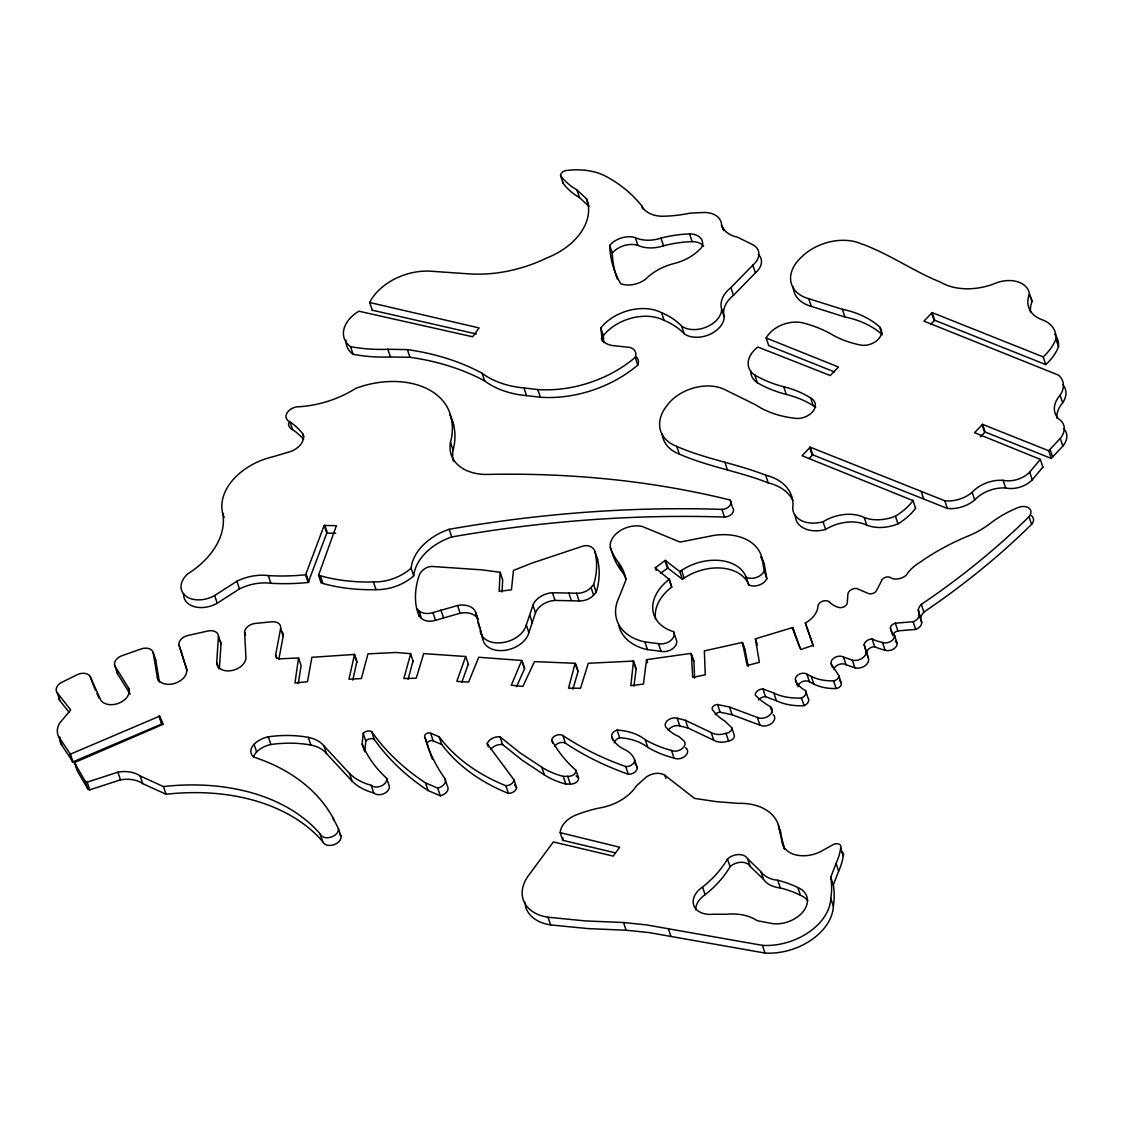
<?xml version="1.0" encoding="UTF-8"?>
<svg xmlns="http://www.w3.org/2000/svg" width="1123" height="1123" viewBox="0 0 1123 1123"><rect width="100%" height="100%" fill="white"/><g stroke="black" fill="none" stroke-linecap="round" stroke-linejoin="round"><path stroke-width="1.5" d="M602.377 341.294L600.805 327.958A40.989 28.272 -18.5 0 1 661.531 312.685L664.1 320.378A87.622 60.431 -18.5 0 1 684.202 333.812A23.274 16.059 -18.5 0 0 709.062 334.696A23.274 16.059 -18.5 0 0 724.251 316.967A29.1 20.06 -18.5 0 1 733.487 295.307L755.414 272.847L752.845 265.154A19.723 13.602 -18.5 0 0 752.424 244.547L737.699 237.262A32.076 22.123 -18.5 0 1 721.598 225.091A22.853 15.764 -18.5 0 0 702.226 212.542L689.733 213.188A102.46 70.665 -18.5 0 1 664.788 216.192A29.788 20.537 -18.5 0 1 641.668 205.776A189.113 130.408 -18.5 0 0 605.887 176.297A63.8 44.008 -18.5 0 0 565.557 170.612A5.994 4.141 -18.5 0 0 560.531 175.609A91.033 62.776 -18.5 0 0 576.843 189.857L586.445 198.757A60.586 41.776 -18.5 0 1 547.027 257.855A113.142 78.02 -18.5 0 1 468.403 273.83L432.327 271.317A51.096 35.234 -18.5 0 0 369.664 302.494L479.072 327.916L472.699 336.788L358.939 311.211L357.128 312.334A31.949 22.025 -18.5 0 0 350.516 346.628L353.085 354.307A145.443 100.298 -18.5 0 0 390.439 356.974L409.951 357.282A249.32 171.931 -18.5 0 1 484.659 380.95A96.017 66.215 -18.5 0 0 526.519 395.633L540.388 397.247A100.663 69.429 -18.5 0 0 637.766 365.087A12.844 8.858 -18.5 0 0 637.26 358.195M372.232 310.187L476.405 333.994M500.128 572.309L499.117 591.344L511.456 589.814L513.464 570.414L531.74 563.17L582.163 546.368A8.577 5.91 -18.5 0 1 589.182 546.087A13.785 9.503 -18.5 0 1 595.05 552.011L597.618 559.703A115.234 79.466 -18.5 0 1 596.187 592.326L593.618 595.148A13.785 9.503 -18.5 0 1 579.117 600.917L555.001 600.426A18.207 12.564 -18.5 0 0 535.489 612.863L528.877 632.642A23.962 16.522 -18.5 0 1 504.971 650.329A23.962 16.522 -18.5 0 1 482.792 638.861L475.857 612.863A18.207 12.564 -18.5 0 0 457.538 605.536L432.973 612.596A13.785 9.503 -18.5 0 1 418.907 610.687L416.633 608.512A115.192 79.438 -18.5 0 1 419.09 575.748A13.799 9.517 -18.5 0 1 425.743 568.126A8.549 5.896 -18.5 0 1 432.846 566.511L482.076 569.866L500.128 572.309L502.697 579.987L501.981 591.961M218.746 668.69L216.697 662.542L218.452 636.151A10.121 6.977 -18.5 0 0 208.022 630.972L187.836 635.492A10.121 6.977 -18.5 0 0 179.006 645.023L186.6 669.252A15.231 10.5 -18.5 0 1 174.36 683.5A15.231 10.5 -18.5 0 1 157.346 677.674L153.163 652.463A10.107 6.977 -18.5 0 0 141.231 648.912L121.705 655.818A10.121 6.977 -18.5 0 0 114.939 666.009L117.508 673.702L130.156 694.126M219.378 668.578L221.02 643.844L218.452 636.151M363.22 733.333L365.789 741.026L364.722 751.792L362.153 744.114L363.22 733.333A5.671 3.916 -18.5 0 1 371.629 731.592A347.33 239.522 -18.5 0 0 425.533 782.899L437.717 788.093L440.286 795.786A8.563 5.91 -18.5 0 0 447.305 785.988L444.736 778.309A272.257 187.752 -18.5 0 1 424.985 737.404A3.79 2.611 -18.5 0 1 425.94 733.937A3.79 2.611 -18.5 0 1 430.586 733.165L439.135 736.772A241.487 166.527 -18.5 0 0 505.883 785.735L508.452 793.428A6.906 4.759 -18.5 0 0 516.622 787.644L514.053 779.952L487.2 743.721A9.728 6.71 -18.5 0 1 500.044 736.87L519.977 752.761L541.805 767.206A92.549 63.814 -18.5 0 0 563.213 776.358L567.719 776.33A6.261 4.324 -18.5 0 0 576.001 770.364A207.797 143.295 -18.5 0 1 551.73 740.043A6.64 4.576 -18.5 0 1 556.096 735.383A6.64 4.576 -18.5 0 1 562.834 735.481A377.833 260.564 -18.5 0 0 625.722 766.56L628.29 774.238A7.005 4.829 -18.5 0 0 637.246 767.837L634.635 759.822A33.985 23.443 -18.5 0 0 625.244 749.813A42.814 29.521 -18.5 0 1 611.867 737.081A6.906 4.759 -18.5 0 1 617.117 730.062A58.536 40.372 -18.5 0 1 645.248 739.692A125.86 86.794 -18.5 0 0 671.47 750.417A8.394 5.783 -18.5 0 0 682.63 748.325A8.394 5.783 -18.5 0 0 683.051 740.127L678.994 736.562A48.163 33.213 -18.5 0 1 667.174 728.448A8.001 5.517 -18.5 0 1 667.02 720.98A8.001 5.517 -18.5 0 1 677.197 718.229L685.493 720.348L711.21 732.561A15.876 10.949 -18.5 0 0 725.991 733.305A5.517 3.804 -18.5 0 0 731.761 727.732L724.854 721.05A66.748 46.029 -18.5 0 1 714.396 712.263L712.347 709.483A4.548 3.13 -18.5 0 1 713.33 706.17A4.548 3.13 -18.5 0 1 717.569 704.528L729.515 707.041L757.379 717.471A9.11 6.275 -18.5 0 0 769.381 715.435A9.11 6.275 -18.5 0 0 770.308 706.564A100.803 69.514 -18.5 0 1 755.246 695.067A6.513 4.492 -18.5 0 1 762.924 688.946L773.817 693.031A55.28 38.112 -18.5 0 0 801.499 697.973L804.082 705.665A55.28 38.112 -18.5 0 1 776.386 700.71L765.507 696.639A6.513 4.492 -18.5 0 0 758.657 699.966M216.697 662.542A15.048 10.374 -18.5 0 0 231.184 670.656A15.048 10.374 -18.5 0 0 245.965 657.881L244.575 632.038A10.121 6.977 -18.5 0 1 255.146 623.447L271.948 621.777A10.121 6.977 -18.5 0 1 280.624 628.473L275.626 655.018A7.37 5.082 -18.5 0 0 279.122 658.864L298.536 657.952L294.956 682.981L307.491 681.675L311.885 657.306L354.559 654.428L348.93 679.233L361.367 678.559L367.979 653.867L395.9 652.477L410.709 653.67L403.873 678.531L416.226 678.208L423.722 653.614L465.666 656.506L456.822 681.366L468.614 682.082L478.749 657.25L521.718 660.478L511.302 685.227L522.897 686.406L534.464 661.601L575.116 663.3L568.505 688.16L580.521 688.245L588.312 663.244L633.484 661.082L630.859 685.662L643.423 684.089L646.553 659.664L690.856 653.389L693.958 661.363L694.59 678.11M633.948 686.153L636.137 668.999L633.569 661.307M362.153 744.114A190.559 131.419 -18.5 0 0 386.677 778.281A8.731 6.022 -18.5 0 1 381.399 785.932A8.731 6.022 -18.5 0 1 371.208 785.286A66.734 46.015 -18.5 0 1 349.506 773.452L323.929 745.84A37.031 25.534 -18.5 0 0 308.278 737.362A102.895 70.96 -18.5 0 0 268.327 736.814A20.579 14.192 -18.5 0 0 254.065 744.296A13.967 9.63 -18.5 0 0 254.149 757.197A215.434 148.559 -18.5 0 1 332.703 817.333L338.472 828.662L341.055 836.354A9.588 6.612 -18.5 0 1 333.236 844.945A9.588 6.612 -18.5 0 1 322.68 841.548A200.82 138.494 -18.5 0 0 166.036 794.256L142.761 783.672A29.521 20.354 -18.5 0 0 120.484 779.839L89.77 789.848A3.79 2.611 -18.5 0 1 87.636 788.655L77.122 770.56L74.595 762.517L163.298 724.223L159.536 716.179L70.398 754.179L59.182 737.474A24.79 17.098 -18.5 0 1 59.519 723.296L70.707 709.947L57.217 692.793A10.121 6.977 -18.5 0 1 61.807 682.293L77.192 674.684A10.107 6.977 -18.5 0 1 90.233 676.481L100.537 699.755A15.231 10.5 -18.5 0 0 119.347 702.984A15.231 10.5 -18.5 0 0 128.485 687.894L114.939 666.009M298.227 683.739L301.118 665.644L298.536 657.952M278.827 659.398L283.193 636.151L280.624 628.473M352.79 680.103L356.763 661.98M572.912 689.143L578.078 671.386L575.116 663.3M408.07 679.373L412.969 661.208M795.323 515.303A27.12 18.698 -18.5 0 0 825.63 529.452A35.262 24.313 -18.5 0 1 866.774 525.171A34.743 23.962 -18.5 0 0 897.993 523.851A54.002 37.241 -18.5 0 0 915.582 508.312L915.456 507.821M480.223 631.168A23.962 16.522 -18.5 0 0 502.402 642.637A23.962 16.522 -18.5 0 0 526.308 624.95L532.92 605.171A18.207 12.564 -18.5 0 1 552.418 592.733L576.534 593.225A13.785 9.503 -18.5 0 0 591.049 587.469L593.618 584.634A115.234 79.466 -18.5 0 0 595.05 552.011M289.959 421.869A93.251 64.306 -18.5 0 1 302.845 433.941A17.814 12.283 -18.5 0 1 290.253 451.628L273.591 456.584A58.087 40.063 -18.5 0 0 222.621 512.944A79.031 54.508 -18.5 0 1 187.709 573.923A23.246 16.031 -18.5 0 0 185.562 595.892A23.246 16.031 -18.5 0 0 214.661 595.527L236.911 581.209A41.116 28.356 -18.5 0 1 268.327 575.608A188.875 130.254 -18.5 0 0 305.624 574.779L324.196 525.48L336.395 525.676L318.553 575.257L321.122 582.949L322.933 583.469A163.088 112.468 -18.5 0 0 376.008 589.631A40.26 27.766 -18.5 0 0 413.699 575.846A50.998 35.164 -18.5 0 1 451.741 536.976A1013.55 698.955 -18.5 0 1 724.517 517.071A7.777 5.362 -18.5 0 0 732.07 513.688A7.777 5.362 -18.5 0 0 732.659 507.708L730.09 500.016A833.813 575.018 -18.5 0 0 488.056 474.411A48.149 33.213 -18.5 0 1 450.491 442.35A93.939 64.783 -18.5 0 0 451.067 417.503A77.74 53.609 -18.5 0 0 355.794 388.347A85.334 58.845 -18.5 0 1 296.416 406.877A11.062 7.636 -18.5 0 0 286.547 413.854A11.062 7.636 -18.5 0 0 289.959 421.869L292.527 429.562A93.251 64.306 -18.5 0 1 303.631 439.402M183.653 595.695A23.246 16.031 -18.5 0 0 217.23 603.219L239.48 588.901A41.116 28.356 -18.5 0 1 270.896 583.286A188.875 130.254 -18.5 0 0 308.193 582.472L326.779 533.172L335.665 533.228M461.82 682.349L468.235 664.198M764.988 953.062A54.115 37.326 -18.5 0 0 833.378 906.107L830.795 898.414A128.359 88.52 -18.5 0 0 830.753 877.274L836.059 863.433A85.053 58.649 -18.5 0 0 840.664 848.23A5.559 3.832 -18.5 0 0 839.12 844.159A5.559 3.832 -18.5 0 0 833.013 844.693L821.18 851.318A28.061 19.344 -18.5 0 1 782.31 842.812L778.407 825.068A52.023 35.866 -18.5 0 0 738.106 803.366L715.969 801.597L694.533 798.383L664.83 775.263A13.813 9.531 -18.5 0 0 645.107 778.071L636.46 785.861A42.534 29.324 -18.5 0 1 600.075 807.872A99.063 68.321 -18.5 0 0 574.274 815.719A23.457 16.171 -18.5 0 0 560.195 832.648L562.777 840.341L615.362 852.862M833.378 906.107A128.359 88.52 -18.5 0 0 833.322 884.966L838.642 871.125A85.053 58.649 -18.5 0 0 843.247 855.908L840.664 848.23M808.967 458.493L812.799 454.871L947.363 508.452A27.008 18.628 -18.5 0 0 974.722 499.96A29.156 20.116 -18.5 0 1 1005.675 488A22.249 15.343 -18.5 0 0 1032.262 479.816L1042.902 467.07M516.552 686.644L524.595 668.592L521.718 660.478M618.871 625.708A55.953 38.589 -18.5 0 0 647.48 649.599L661.054 651.34A10.949 7.552 -18.5 0 0 673.112 648.364A10.949 7.552 -18.5 0 0 676.116 639.31L673.547 631.617A46.254 31.893 -18.5 0 1 669.154 579.398L655.186 567.915L665.237 560.391L679.836 571.607L682.405 579.286L684.132 578.092A43.264 29.83 -18.5 0 1 748.76 584.901A11.441 7.889 -18.5 0 0 766.841 578.71L764.468 565.529L761.899 557.836A51.251 35.346 -18.5 0 0 713.456 535.474L680.159 542.086L642.188 526.462A22.249 15.343 -18.5 0 0 619.671 531.025A22.249 15.343 -18.5 0 0 610.351 547.533L612.933 555.225A117.115 80.772 -18.5 0 0 621.244 570.596A79.045 54.508 -18.5 0 1 626.199 579.257M655.65 619.25A46.254 31.893 -18.5 0 1 671.722 587.076L669.238 578.85M783.728 386.747A110.714 76.35 -18.5 0 1 810.708 398.061A15.062 10.388 -18.5 0 1 813.529 410.555A15.062 10.388 -18.5 0 1 796.923 418.458A101.786 70.202 -18.5 0 1 755.751 404.884L725.879 390.144A38.758 26.727 -18.5 0 0 667.329 405.108A44.022 30.363 -18.5 0 0 676.762 446.407C705.398 458.998 736.618 463.701 765.647 475.169A55.195 38.07 -18.5 0 1 793.02 505.027A27.12 18.698 -18.5 0 0 823.061 521.774A35.262 24.313 -18.5 0 1 864.205 517.492A34.743 23.962 -18.5 0 0 895.424 516.159A54.002 37.241 -18.5 0 0 913.013 500.619L802.047 455.727L810.23 447.193L944.794 500.76A27.008 18.628 -18.5 0 0 972.153 492.267A29.156 20.116 -18.5 0 1 1003.106 480.321A22.249 15.343 -18.5 0 0 1029.693 472.123L1040.333 459.377L974.553 432.65L982.611 424.368L1048.714 450.744L1051.282 458.437L1062.849 446.056A22.263 15.357 -18.5 0 0 1065.18 430.46M1056.546 336.914A34.743 23.962 -18.5 0 1 1058.512 346.698A53.988 37.227 -18.5 0 1 1045.738 364.596L1043.169 356.903L932.174 312.615L923.99 321.15L1058.582 375.166A26.994 18.614 -18.5 0 1 1060.112 395.198A29.184 20.13 -18.5 0 0 1058.708 418.949A22.263 15.357 -18.5 0 1 1060.28 438.363L1062.849 446.056M930.911 323.915L934.743 320.294L1045.738 364.596M980.295 436.833L985.18 432.046L1051.282 458.437M1048.714 450.744L1060.28 438.363M661.531 312.685A87.622 60.431 -18.5 0 1 681.619 326.119A23.274 16.059 -18.5 0 0 706.493 327.004A23.274 16.059 -18.5 0 0 721.682 309.274A29.1 20.06 -18.5 0 1 730.919 287.614L752.845 265.154M660.633 573.123L667.806 568.07L682.405 579.286M679.836 571.607L681.563 570.4A43.264 29.83 -18.5 0 1 746.191 577.208A11.441 7.889 -18.5 0 0 764.272 571.031L761.899 557.836M59.182 737.474L61.751 745.153L72.967 761.871L162.105 723.872L159.536 716.179M74.539 762.868L85.053 780.962A3.79 2.611 -18.5 0 0 87.201 782.155L117.915 772.161A29.521 20.354 -18.5 0 1 140.193 775.979L163.453 786.563A200.82 138.494 -18.5 0 1 320.111 833.87A9.588 6.612 -18.5 0 0 330.667 837.267A9.588 6.612 -18.5 0 0 338.472 828.662M416.633 608.512L419.216 616.204L421.476 618.38A13.785 9.503 -18.5 0 0 435.542 620.289L460.107 613.228A18.207 12.564 -18.5 0 1 477.808 618.97M691.389 653.67L692.709 677.422L705.258 674.783L704.36 650.877L742.415 642.426L747.118 665.476L759.387 662.359L755.372 638.833L792.67 627.56L800.741 649.543L813.08 645.346L805.345 623.012A24.776 17.084 -18.5 0 0 818.007 605.887A6.345 4.366 -18.5 0 1 822.962 601.086A6.345 4.366 -18.5 0 1 829.616 602.293M892.953 635.786L890.385 628.108A5.797 4.001 -18.5 0 1 895.34 623.195L913.153 621.735A8.366 5.769 -18.5 0 0 919.133 614.674L918.305 609.901A12.957 8.928 -18.5 0 1 921.295 604.385A633.218 436.679 -18.5 0 0 1029.005 516.706A9.967 6.864 -18.5 0 0 1029.412 508.48A9.967 6.864 -18.5 0 0 1018.968 507.245L1018.336 507.47A86.401 59.589 -18.5 0 0 990.233 523.416A69.71 48.078 -18.5 0 1 968.293 535.966A178.487 123.081 -18.5 0 0 919.863 562.384A37.438 25.815 -18.5 0 0 906.022 575.481A11.735 8.086 -18.5 0 1 891.437 578.233A5.629 3.888 -18.5 0 0 885.542 577.292A5.629 3.888 -18.5 0 0 881.218 581.503L876.852 589.842A5.573 3.846 -18.5 0 1 873.034 593.365A5.573 3.846 -18.5 0 1 867.7 593.225L856.624 588.452A6.696 4.618 -18.5 0 0 847.893 594.123L847.219 603.36A5.812 4.015 -18.5 0 1 838.137 607.262A29.324 20.228 -18.5 0 1 829.63 602.293M893.066 634.972A5.797 4.001 -18.5 0 1 897.909 630.873L915.736 629.427A8.366 5.769 -18.5 0 0 921.716 622.353L918.305 609.901M500.044 736.87L502.613 744.563L522.546 760.453L544.374 774.898A92.549 63.814 -18.5 0 0 565.781 784.051L570.302 784.022A6.261 4.324 -18.5 0 0 578.57 778.057L576.001 770.364M350.516 346.628A145.443 100.298 -18.5 0 0 387.856 349.281L407.368 349.59A249.32 171.931 -18.5 0 1 482.09 373.257A96.017 66.215 -18.5 0 0 523.936 387.94L537.805 389.555A100.663 69.429 -18.5 0 0 635.197 357.395L637.766 365.087M830.795 898.414A54.115 37.326 -18.5 0 1 762.419 945.369L646.301 924.875L623.532 922.53L585.35 920.916L548.01 917.224A43.909 30.279 -18.5 0 1 528.484 875.589L553.372 841.941L613.2 856.091L619.699 847.247L560.195 832.648M762.405 945.369L764.988 953.062L648.869 932.553L626.115 930.223L587.919 928.595L550.593 924.917A43.909 30.279 -18.5 0 1 525.367 905.938M610.351 547.533A117.115 80.772 -18.5 0 0 618.675 562.904A79.045 54.508 -18.5 0 1 625.974 579.889L617.018 602.265A55.953 38.589 -18.5 0 0 644.911 641.921L658.471 643.647A10.949 7.552 -18.5 0 0 670.543 640.672A10.949 7.552 -18.5 0 0 673.547 631.617M715.239 714.663A4.548 3.13 -18.5 0 1 720.152 712.207L732.084 714.733L759.948 725.163A9.11 6.275 -18.5 0 0 771.74 723.296A9.11 6.275 -18.5 0 0 773.228 714.537M668.283 730.483A8.001 5.517 -18.5 0 1 679.78 725.921L688.062 728.041L713.779 740.254A15.876 10.949 -18.5 0 0 728.56 740.998A5.517 3.804 -18.5 0 0 734.33 735.425L731.761 727.732M793.147 286.716A38.758 26.727 -18.5 0 0 811.311 306.397L844.931 316.995A101.8 70.202 -18.5 0 1 882.299 334.766L879.73 327.074A101.8 70.202 -18.5 0 0 842.362 309.302L808.728 298.704A38.758 26.727 -18.5 0 1 801.204 257.364A44.022 30.363 -18.5 0 1 860.569 243.537C888.672 253.405 912.971 271.134 940.541 282.154A55.181 38.056 -18.5 0 0 993.097 284.203A27.106 18.698 -18.5 0 1 1029.468 293.959A35.276 24.327 -18.5 0 0 1043.07 320.097A34.743 23.962 -18.5 0 1 1055.929 339.02L1058.512 346.698M662.219 433.787A44.022 30.363 -18.5 0 0 679.331 454.085C707.967 466.691 739.187 471.393 768.216 482.862A55.195 38.07 -18.5 0 1 792.782 500.367M318.553 575.257L320.364 575.776A163.088 112.468 -18.5 0 0 373.44 581.939A40.26 27.766 -18.5 0 0 411.13 568.154A50.998 35.164 -18.5 0 1 449.158 529.298A1013.55 698.955 -18.5 0 1 721.949 509.393A7.777 5.362 -18.5 0 0 729.501 506.01A7.777 5.362 -18.5 0 0 730.09 500.016M832.227 666.978L831.202 663.904A7.44 5.124 -18.5 0 1 834.838 657.488A7.44 5.124 -18.5 0 1 843.499 657.053L852.329 660.127A9.363 6.457 -18.5 0 0 862.632 657.966A9.363 6.457 -18.5 0 0 865.749 650.273L864.149 644.63A6.794 4.689 -18.5 0 1 872.122 639.001A54.859 37.831 -18.5 0 0 882.496 642.482A7.805 5.376 -18.5 0 0 890.806 641.401A7.805 5.376 -18.5 0 0 894.526 635.365A25.955 17.898 -18.5 0 1 890.385 628.108M833.813 669.154A7.44 5.124 -18.5 0 1 838.979 664.465A7.44 5.124 -18.5 0 1 846.068 664.746L854.898 667.82A9.363 6.457 -18.5 0 0 865.201 665.658A9.363 6.457 -18.5 0 0 868.318 657.966L864.149 644.63M834.501 371.924L768.736 345.659L766.153 337.981L838.474 367.01L830.29 375.559L757.857 347.021A26.896 18.558 -18.5 0 0 754.754 375.04L757.337 382.732A138.171 95.287 -18.5 0 0 786.311 394.44A110.714 76.35 -18.5 0 1 813.277 405.754A15.062 10.388 -18.5 0 1 815.733 407.523M432.509 759.359A272.257 187.752 -18.5 0 1 427.554 745.082A3.79 2.611 -18.5 0 1 428.509 741.615A3.79 2.611 -18.5 0 1 433.155 740.843L441.704 744.465A241.487 166.527 -18.5 0 0 508.452 793.428M371.629 731.592L374.198 739.285A347.33 239.522 -18.5 0 0 428.102 790.578L440.286 795.786M797.162 685.17L795.617 680.552A6.766 4.66 -18.5 0 1 798.776 674.446A6.766 4.66 -18.5 0 1 806.918 674.179L811.269 676.397A46.633 32.16 -18.5 0 0 833.561 680.833A5.292 3.65 -18.5 0 0 838.783 675.611L831.202 663.904M797.92 686.715A6.766 4.66 -18.5 0 1 802.341 681.647A6.766 4.66 -18.5 0 1 809.501 681.872L813.838 684.075A46.633 32.16 -18.5 0 0 836.13 688.525A5.292 3.65 -18.5 0 0 841.366 683.289L838.783 675.611M560.531 175.609L563.1 183.302A91.033 62.776 -18.5 0 0 579.412 197.55L589.028 206.45L586.445 198.757M799.829 647.774L792.234 627.56M797.863 887.563A26.264 18.108 -18.5 0 1 804.222 910.107A26.264 18.108 -18.5 0 1 773.298 923.724L757.239 920.706A47.77 32.932 -18.5 0 0 726.314 914.29L713.316 914.234A22.502 15.511 -18.5 0 1 693.902 905.742A22.502 15.511 -18.5 0 1 702.549 887.044A100.747 69.486 -18.5 0 0 727.493 858.997A12.353 8.521 -18.5 0 1 747.581 858.716L760.889 871.602A30.433 20.986 -18.5 0 0 777.776 880.25A120.442 83.06 -18.5 0 1 797.863 887.563L800.432 895.256A26.264 18.108 -18.5 0 1 807.732 900.843M747.581 858.716L750.15 866.409L763.472 879.295A30.433 20.986 -18.5 0 0 780.345 887.942A120.442 83.06 -18.5 0 1 800.432 895.256M253.573 757.295A13.967 9.63 -18.5 0 1 256.634 751.975A20.579 14.192 -18.5 0 1 270.896 744.507A102.895 70.96 -18.5 0 1 310.846 745.054A37.031 25.534 -18.5 0 1 326.498 753.533L352.075 781.145A66.734 46.015 -18.5 0 0 373.777 792.964A8.731 6.022 -18.5 0 0 383.968 793.624A8.731 6.022 -18.5 0 0 389.246 785.974L386.677 778.281M748.269 666.5L745.139 650.301L741.98 642.384M57.217 692.793L59.786 700.485L69.135 712.361M514.559 784.851L516.622 787.644M693.958 661.363L691.375 654.934M839.639 680.285L841.366 683.289M339.609 833.519L341.055 836.354M93.49 685.718L95.553 690.378M96.929 693.481L98.992 698.127M636.137 668.999L633.105 660.97M813.515 646.469L805.345 623.012M1029.468 293.959L1032.037 301.652A35.276 24.327 -18.5 0 0 1030.563 311.955M1060.112 395.198L1062.681 402.876A29.184 20.13 -18.5 0 0 1057.024 418.205M1050.047 449.312L1052.63 457.005M1040.333 459.377L1043 467.589M1029.693 472.123L1032.262 479.816M1029.005 516.706L1031.574 524.399A633.218 436.679 -18.5 0 1 923.878 612.063A12.957 8.928 -18.5 0 0 920.874 617.58M1003.106 480.321L1005.675 488M982.611 424.368L985.18 432.046M981.951 424.48L984.52 432.173M932.174 312.615L934.743 320.294M931.514 312.727L934.083 320.42M972.153 492.267L974.722 499.96M944.794 500.76L947.363 508.452M921.197 491.467L923.766 499.159M912.887 500.142L915.582 508.312M842.362 309.302L844.931 316.995M895.424 516.159L897.993 523.851M921.295 604.385L923.878 612.063M919.133 614.674L921.716 622.353M808.728 298.704L811.311 306.397M913.153 621.735L915.736 629.427M864.205 517.492L866.774 525.171M895.34 623.195L897.909 630.873M894.526 635.365L897.095 643.058A7.805 5.376 -18.5 0 1 893.389 649.094A7.805 5.376 -18.5 0 1 885.078 650.175A54.859 37.831 -18.5 0 1 874.691 646.68L872.122 639.001M810.708 398.061L813.277 405.754M882.496 642.482L885.078 650.175M810.23 447.193L812.799 454.871M809.571 447.305L812.14 454.997M786.311 394.44L783.728 386.747A138.171 95.287 -18.5 0 1 754.754 375.04M823.061 521.774L825.63 529.452M865.749 650.273L868.318 657.966M721.598 225.091L723.142 229.71M730.919 287.614L733.487 295.307M852.329 660.127L854.898 667.82M843.499 657.053L846.068 664.746M721.682 309.274L724.265 316.967M689.578 233.935A16.971 11.707 -18.5 0 1 702.015 246.92A40.709 28.075 -18.5 0 1 674.502 263.442A44.976 31.023 -18.5 0 0 645.978 278.841A20.649 14.234 -18.5 0 1 620.71 283.712A167.608 115.585 -18.5 0 1 609.691 245.404A19.288 13.308 -18.5 0 1 635.323 237.627A30.153 20.804 -18.5 0 0 660.998 238.118A93.841 64.713 -18.5 0 1 689.578 233.935L692.147 241.627A16.971 11.707 -18.5 0 1 703.616 246.316M765.647 475.169L768.216 482.862M833.561 680.833L836.13 688.525M811.269 676.397L813.838 684.075M792.852 627.743L795.435 635.421M660.998 238.118L663.567 245.797A93.841 64.713 -18.5 0 1 692.147 241.627M806.918 674.179L809.501 681.872M795.617 680.552A37.368 25.773 -18.5 0 0 805.584 690.589L808.167 698.281A6.935 4.787 -18.5 0 1 804.082 705.665M764.272 571.031L766.841 578.71M641.668 205.776L642.707 208.85M681.619 326.119L684.202 333.812M724.911 462.339L727.479 470.018M635.323 237.627L637.892 245.319A30.153 20.804 -18.5 0 0 663.567 245.797M746.191 577.208L748.76 584.901M721.949 509.393L724.517 517.071M836.059 863.433L838.642 871.125M773.817 693.031L776.386 700.71M755.372 638.833L757.435 644.981M830.753 877.274L833.322 884.966M770.308 706.564L772.357 712.712M762.924 688.946L765.507 696.639M609.691 245.404L612.274 253.096A167.608 115.585 -18.5 0 0 617.496 279.318M742.57 642.623L745.139 650.301M676.762 446.407L679.331 454.085M757.379 717.471L759.948 725.163M576.843 189.857L579.412 197.55M778.407 825.068L784.528 848.89M782.31 842.812L784.359 848.96M729.515 707.041L732.084 714.733M600.805 327.958L603.374 335.651L603.739 342.487M681.563 570.4L684.132 578.092M777.776 880.25L780.345 887.942M717.569 704.528L720.152 712.207M725.991 733.305L728.56 740.998M665.532 560.475L668.101 568.168M664.886 560.475L667.455 568.168M669.154 579.398L671.722 587.076M760.889 871.602L763.472 879.295M711.21 732.561L713.779 740.254M655.327 567.424L656.365 570.498M685.493 720.348L688.062 728.041M658.471 643.647L661.054 651.34M727.493 858.997L730.062 866.689A100.747 69.486 -18.5 0 1 705.118 894.736A22.502 15.511 -18.5 0 0 695.727 909.897M677.197 718.229L679.78 725.921M618.675 562.904L621.244 570.596M644.911 641.921L647.48 649.599M646.553 659.664L647.578 662.738M671.47 750.417L674.039 758.109A8.394 5.783 -18.5 0 0 684.398 756.663A8.394 5.783 -18.5 0 0 686.799 748.915M537.805 389.555L540.388 397.247M702.549 887.044L705.118 894.736M664.83 775.263L665.855 778.337M593.618 584.634L596.187 592.326M645.248 739.692L647.817 747.385A125.86 86.794 -18.5 0 0 674.039 758.109M591.049 587.469L593.618 595.148M523.936 387.94L526.519 395.633M576.534 593.225L579.117 600.917M617.117 730.062L619.685 737.755A58.536 40.372 -18.5 0 1 647.817 747.385M568.757 592.79L571.326 600.482M611.867 737.081L612.905 740.155M668.339 928.623L670.908 936.301M482.09 373.257L484.659 380.95M552.418 592.733L555.001 600.426M575.509 663.693L578.078 671.386M532.92 605.171L535.489 612.863M529.789 615.165L532.358 622.858M526.308 624.95L528.877 632.642M562.834 735.481L565.402 743.173A377.833 260.564 -18.5 0 0 628.29 774.238M623.532 922.53L626.115 930.223M451.067 417.503L453.65 425.182A93.939 64.783 -18.5 0 1 453.06 450.042A48.149 33.213 -18.5 0 0 453.425 461.216M567.719 776.33L570.302 784.022M551.73 740.043L552.755 743.117M563.213 776.358L565.781 784.051M450.491 442.35L453.06 450.042M522.027 660.9L524.595 668.592M407.368 349.59L409.951 357.282M541.805 767.206L544.374 774.898M449.158 529.298L451.741 536.976M387.856 349.281L390.439 356.974M475.857 612.863L477.921 619.026M477.851 622.17L479.914 628.319M369.664 302.494L372.471 310.622M457.538 605.536L460.107 613.228M465.666 656.506L468.558 664.605M548.01 917.224L550.593 924.917M487.2 743.721L488.224 746.795M440.918 610.042L443.501 617.72M432.973 612.596L435.542 620.289M411.13 568.154L413.699 575.846M418.907 610.687L421.476 618.38M439.135 736.772L441.704 744.465M410.4 653.516L413.32 661.601M430.586 733.165L433.155 740.843M373.44 581.939L376.008 589.631M424.985 737.404L427.554 745.082M425.533 782.899L428.102 790.578M302.845 433.941L303.884 437.015M324.814 525.185L327.383 532.878M324.196 525.48L326.779 533.172M354.615 654.667L357.184 662.359M354.18 654.302L356.244 660.45M320.364 575.776L322.933 583.469M306.172 574.414L308.741 582.107M305.961 574.667L308.53 582.346M305.624 574.779L308.193 582.472M371.208 785.286L373.777 792.964M349.506 773.452L352.075 781.145M268.327 575.608L270.896 583.286M323.929 745.84L326.498 753.519M308.278 737.376L310.846 745.054M332.703 817.333L333.728 820.408M275.626 655.018L276.651 658.092M222.621 512.944L224.165 517.563M236.911 581.209L239.48 588.901M320.111 833.87L322.68 841.548M244.575 632.038L245.6 635.113M268.327 736.814L270.896 744.507M214.661 595.527L217.23 603.219M254.065 744.296L256.634 751.975M179.006 645.023L187.148 670.473M153.163 652.463L155.746 660.156L159.368 681.998M157.346 677.674L158.385 680.749M158.975 716.025L161.544 723.717M163.453 786.563L166.036 794.256M128.485 687.894L129.51 690.982M140.193 775.979L142.761 783.672M90.233 676.481L92.297 682.63M117.915 772.161L120.484 779.853M87.201 782.155L89.77 789.848M85.053 780.962L87.636 788.655M74.848 762.32L76.911 768.469M70.398 754.179L72.967 761.871M69.724 754.08L72.307 761.773M480.433 629.863L482.792 638.861M634.635 759.822L634.677 760.145A7.005 4.829 -18.5 0 1 625.722 766.56M1031.419 515.696A9.967 6.864 -18.5 0 1 1031.574 524.399M365.789 741.026A5.671 3.916 -18.5 0 1 374.198 739.285M866.717 652.323A6.794 4.689 -18.5 0 1 874.691 646.68M897.095 643.058A25.955 17.898 -18.5 0 1 895.396 641.219M554.902 746.135A6.64 4.576 -18.5 0 1 565.402 743.173M685.62 747.82A8.394 5.783 -18.5 0 1 686.546 748.606M614.239 742.865A6.906 4.759 -18.5 0 1 619.685 737.755M634.762 763.135A33.985 23.443 -18.5 0 1 637.204 767.514M219.504 640.489A10.121 6.977 -18.5 0 1 221.034 643.844M181.589 652.716A10.121 6.977 -18.5 0 1 181.505 651.775M154.567 658.12A10.107 6.977 -18.5 0 1 155.732 660.156M117.508 673.702A10.121 6.977 -18.5 0 1 117.311 669.94M92.549 683.781A10.107 6.977 -18.5 0 1 92.802 684.174M59.786 700.485A10.121 6.977 -18.5 0 1 58.915 695.979M61.751 745.153A24.79 17.098 -18.5 0 1 59.968 737.165M281.213 631.084A10.121 6.977 -18.5 0 1 283.193 636.151M490.681 749.56A9.728 6.71 -18.5 0 1 502.613 744.563M578.57 778.057A207.797 143.295 -18.5 0 1 576.085 775.796M779.025 828.198A52.023 35.866 -18.5 0 1 780.976 832.761M841.689 851.838A5.559 3.832 -18.5 0 1 843.247 855.908M524.974 903.973A43.909 30.279 -18.5 0 1 524.764 901.951M730.076 866.689A12.353 8.521 -18.5 0 1 750.15 866.409M563.1 183.302A5.994 4.141 -18.5 0 1 563.241 182.417M721.542 225.849A22.853 15.764 -18.5 0 1 723.914 230.636M759.597 255.89A19.723 13.602 -18.5 0 1 755.414 272.847M758.348 254.486A19.723 13.602 -18.5 0 1 759.008 255.16M603.374 335.651A40.989 28.272 -18.5 0 1 664.1 320.378M635.983 356.875A12.844 8.858 -18.5 0 1 636.881 357.718M353.085 354.307A31.949 22.025 -18.5 0 1 346.01 340.087M612.274 253.096A19.288 13.308 -18.5 0 1 637.892 245.319M292.527 429.562A11.062 7.636 -18.5 0 1 288.695 422.852M449.874 414.949A77.74 53.609 -18.5 0 1 453.65 425.182M562.777 840.341A23.457 16.171 -18.5 0 1 563.114 838.081M183.596 594.614A23.246 16.031 -18.5 0 1 183.625 593.505M757.337 382.732A26.896 18.558 -18.5 0 1 750.711 370.885M1028.949 294.886A27.106 18.698 -18.5 0 1 1032.037 301.652M1054.637 334.107A34.743 23.962 -18.5 0 1 1055.676 335.482M1064.365 386.775A26.994 18.614 -18.5 0 1 1062.681 402.876M1062.962 384.712A26.994 18.614 -18.5 0 1 1063.72 385.708M1063.874 428.775A22.263 15.357 -18.5 0 1 1064.576 429.59M597.029 557.92A13.785 9.503 -18.5 0 1 597.618 559.703M595.948 556.334A13.785 9.503 -18.5 0 1 596.72 557.373M760.622 556.966A51.251 35.346 -18.5 0 1 764.468 565.529M612.933 555.225A22.249 15.343 -18.5 0 1 612.807 554.201M419.216 616.204A115.192 79.438 -18.5 0 1 418.542 612.26M444.736 778.295A8.563 5.91 -18.5 0 1 437.717 788.079M514.053 779.952A6.906 4.759 -18.5 0 1 505.883 785.735M805.584 690.589A6.935 4.787 -18.5 0 1 801.499 697.973M635.197 357.395A12.844 8.858 -18.5 0 0 629.764 347.414L613.635 345.673A19.793 13.658 -18.5 0 1 601.352 338.22M1055.929 339.02A53.988 37.227 -18.5 0 1 1043.169 356.903M879.73 327.074A15.062 10.388 -18.5 0 1 876.993 340.508A15.062 10.388 -18.5 0 1 859.039 344.719A110.756 76.378 -18.5 0 1 831.343 334.205A138.199 95.301 -18.5 0 0 802.173 322.722A26.91 18.558 -18.5 0 0 766.153 337.981"/></g></svg>
